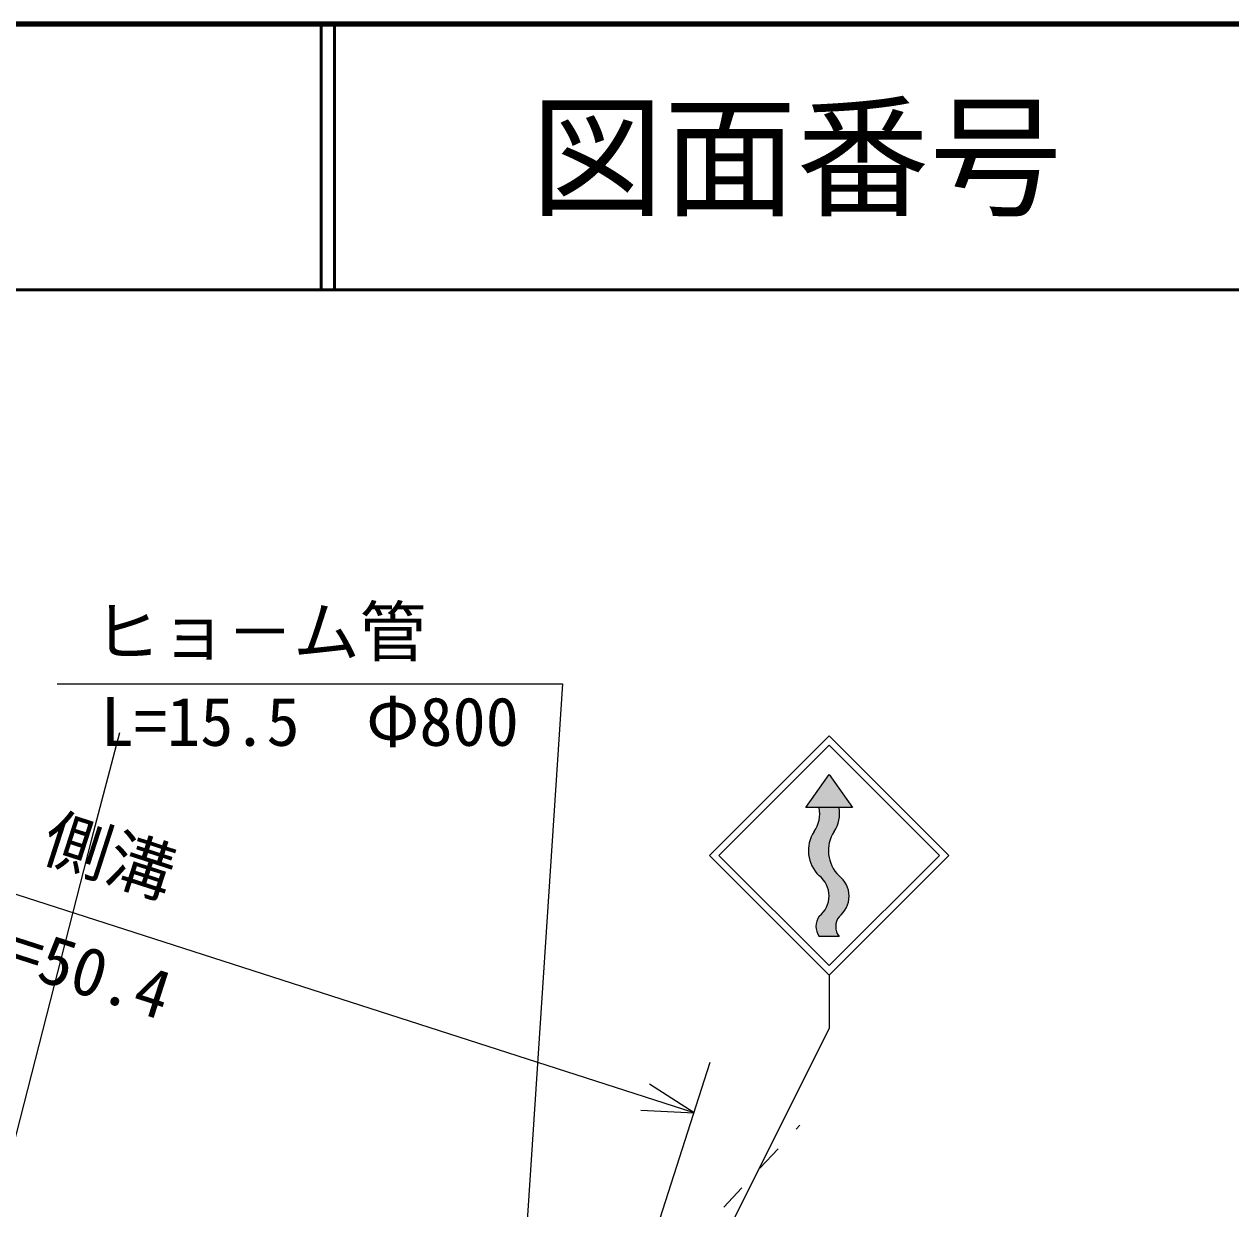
# Model space of a CAD drawing. Units: millimetres, scale not verified. Extents: x 40000 to 680000, y 20000 to 380000.
# Drawn here: x 497570 to 542961, y 335410 to 380000 of the extents above; entities that cross this region are included whole.
import ezdxf
from ezdxf.enums import TextEntityAlignment as Align

# ---------------------------------------------------------------- set-up
doc = ezdxf.new("R2010")
doc.units = ezdxf.units.MM
doc.header["$LTSCALE"] = 1000
for name, color, linetype, lineweight in [('M-BGD', 7, 'Continuous', 25), ('M-STR-HTXT', 7, 'Continuous', 13), ('M-STR-STRC', 7, 'Continuous', 25), ('M-TTL', 2, 'Continuous', 140), ('M-TTL-LINE', 7, 'Continuous', 50)]:
    doc.layers.add(name, color=color, linetype=linetype, lineweight=lineweight)
doc.layers.add('M-TTL-TXT', color=7, linetype='Continuous')
doc.styles.add('@ＭＳ ゴシック', font='')
doc.styles.add('ＭＳ ゴシック', font='')
doc.styles.get('@ＭＳ ゴシック').set_extended_font_data('@MS Gothic')
doc.styles.get('ＭＳ ゴシック').set_extended_font_data('MS Gothic')

msp = doc.modelspace()

# ---------------------------------------------------------------- hatches: boundary and pattern name
at = {"layer": 'M-STR-STRC'}
msp.add_hatch(color=256, dxfattribs=at).paths.add_polyline_path([(527848, 351761), (528723, 350511), (528223, 350511), (527473, 350511), (526973, 350511)])
msp.add_hatch(color=256, dxfattribs=at).paths.add_polyline_path([(527848, 351761), (528723, 350511), (528223, 350511), (527473, 350511), (526973, 350511)])
at = {"layer": 'M-TTL-TXT'}
for color in [4, 256]:
    msp.add_hatch(color=color, dxfattribs=at).paths.add_polyline_path([(527473, 347949), (527463, 347960), (527446, 347976), (527431, 347992), (527415, 348009), (527400, 348026), (527385, 348043), (527370, 348060), (527356, 348078), (527342, 348096), (527328, 348114), (527314, 348132), (527301, 348151), (527289, 348170), (527276, 348189), (527264, 348208), (527252, 348228), (527241, 348248), (527230, 348267), (527219, 348288), (527209, 348308), (527199, 348328), (527189, 348349), (527180, 348370), (527171, 348391), (527162, 348412), (527154, 348433), (527146, 348454), (527139, 348476), (527131, 348498), (527125, 348519), (527118, 348541), (527112, 348563), (527107, 348585), (527102, 348608), (527097, 348630), (527093, 348652), (527089, 348675), (527085, 348697), (527082, 348720), (527079, 348742), (527077, 348765), (527074, 348788), (527073, 348810), (527072, 348833), (527071, 348856), (527070, 348879), (527070, 348902), (527071, 348924), (527071, 348947), (527073, 348970), (527074, 348993), (527076, 349015), (527078, 349038), (527081, 349061), (527084, 349083), (527088, 349106), (527092, 349128), (527096, 349151), (527101, 349173), (527106, 349195), (527111, 349217), (527117, 349239), (527123, 349261), (527130, 349283), (527137, 349305), (527144, 349326), (527152, 349348), (527160, 349369), (527169, 349390), (527178, 349411), (527187, 349432), (527196, 349452), (527206, 349473), (527217, 349493), (527227, 349513), (527238, 349533), (527250, 349553), (527261, 349573), (527273, 349592), (527286, 349611), (527297, 349629), (527309, 349646), (527320, 349664), (527330, 349682), (527341, 349700), (527351, 349718), (527361, 349736), (527370, 349755), (527379, 349774), (527388, 349793), (527396, 349812), (527404, 349831), (527412, 349850), (527420, 349870), (527427, 349889), (527433, 349909), (527440, 349929), (527446, 349949), (527452, 349969), (527457, 349989), (527462, 350009), (527467, 350029), (527471, 350050), (527475, 350070), (527479, 350091), (527482, 350111), (527485, 350132), (527487, 350153), (527489, 350173), (527491, 350194), (527492, 350215), (527494, 350236), (527494, 350257), (527495, 350277), (527495, 350298), (527494, 350319), (527493, 350340), (527492, 350361), (527491, 350381), (527489, 350402), (527487, 350423), (527484, 350444), (527481, 350464), (527478, 350485), (527474, 350505), (527473, 350511), (526973, 350511), (527848, 351761), (528723, 350511), (528223, 350511), (528224, 350506), (528228, 350485), (528231, 350464), (528234, 350444), (528237, 350423), (528239, 350402), (528241, 350382), (528242, 350361), (528243, 350340), (528244, 350319), (528245, 350298), (528245, 350278), (528244, 350257), (528244, 350236), (528242, 350215), (528241, 350194), (528239, 350173), (528237, 350153), (528235, 350132), (528232, 350111), (528229, 350091), (528225, 350070), (528221, 350050), (528217, 350029), (528212, 350009), (528207, 349989), (528202, 349969), (528196, 349949), (528190, 349929), (528184, 349909), (528177, 349889), (528170, 349870), (528162, 349850), (528154, 349831), (528146, 349812), (528138, 349793), (528129, 349774), (528120, 349755), (528111, 349736), (528101, 349718), (528091, 349700), (528080, 349682), (528070, 349664), (528059, 349646), (528047, 349629), (528036, 349611), (528023, 349592), (528011, 349573), (528000, 349553), (527988, 349533), (527977, 349513), (527967, 349493), (527956, 349473), (527946, 349453), (527937, 349432), (527928, 349411), (527919, 349390), (527910, 349369), (527902, 349348), (527894, 349326), (527887, 349305), (527880, 349283), (527873, 349261), (527867, 349239), (527861, 349217), (527856, 349195), (527851, 349173), (527846, 349151), (527842, 349128), (527838, 349106), (527834, 349083), (527831, 349061), (527828, 349038), (527826, 349015), (527824, 348993), (527823, 348970), (527821, 348947), (527821, 348925), (527820, 348902), (527820, 348879), (527821, 348856), (527822, 348833), (527823, 348811), (527824, 348788), (527826, 348765), (527829, 348743), (527832, 348720), (527835, 348697), (527839, 348675), (527843, 348653), (527847, 348630), (527852, 348608), (527857, 348586), (527862, 348564), (527868, 348542), (527875, 348520), (527881, 348498), (527888, 348476), (527896, 348455), (527904, 348433), (527912, 348412), (527921, 348391), (527929, 348370), (527939, 348349), (527948, 348329), (527958, 348308), (527969, 348288), (527980, 348268), (527991, 348248), (528002, 348228), (528014, 348209), (528026, 348189), (528038, 348170), (528051, 348151), (528064, 348133), (528078, 348114), (528091, 348096), (528106, 348078), (528120, 348061), (528135, 348043), (528150, 348026), (528165, 348009), (528180, 347993), (528196, 347976), (528212, 347960), (528222, 347950), (528232, 347943), (528245, 347932), (528258, 347921), (528271, 347909), (528284, 347898), (528296, 347886), (528309, 347874), (528321, 347862), (528332, 347850), (528344, 347837), (528355, 347824), (528367, 347811), (528378, 347798), (528388, 347785), (528399, 347771), (528409, 347757), (528419, 347744), (528429, 347729), (528438, 347715), (528447, 347701), (528456, 347686), (528465, 347672), (528474, 347657), (528482, 347642), (528490, 347626), (528498, 347611), (528505, 347596), (528512, 347580), (528519, 347564), (528526, 347549), (528532, 347533), (528538, 347517), (528544, 347501), (528549, 347484), (528554, 347468), (528559, 347452), (528564, 347435), (528568, 347419), (528572, 347402), (528576, 347385), (528580, 347368), (528583, 347352), (528586, 347335), (528588, 347318), (528591, 347301), (528593, 347284), (528594, 347267), (528596, 347250), (528597, 347233), (528598, 347216), (528598, 347198), (528598, 347181), (528598, 347164), (528598, 347147), (528597, 347130), (528596, 347113), (528595, 347096), (528593, 347079), (528591, 347062), (528589, 347045), (528587, 347028), (528584, 347011), (528581, 346994), (528577, 346977), (528574, 346960), (528570, 346944), (528566, 346927), (528561, 346911), (528556, 346894), (528551, 346878), (528546, 346862), (528540, 346845), (528534, 346829), (528528, 346813), (528521, 346798), (528515, 346782), (528508, 346766), (528500, 346751), (528493, 346735), (528485, 346720), (528477, 346705), (528468, 346690), (528460, 346675), (528451, 346661), (528442, 346646), (528432, 346632), (528423, 346618), (528413, 346604), (528403, 346590), (528392, 346576), (528382, 346563), (528371, 346550), (528360, 346537), (528348, 346524), (528337, 346511), (528325, 346499), (528313, 346486), (528301, 346474), (528288, 346463), (528276, 346451), (528263, 346440), (528250, 346428), (528237, 346417), (528224, 346407), (528217, 346398), (528211, 346389), (528205, 346380), (528199, 346371), (528193, 346362), (528187, 346353), (528182, 346344), (528177, 346335), (528171, 346325), (528166, 346315), (528162, 346306), (528157, 346296), (528152, 346286), (528148, 346276), (528144, 346266), (528140, 346256), (528136, 346246), (528133, 346236), (528129, 346226), (528126, 346216), (528123, 346205), (528120, 346195), (528117, 346185), (528115, 346174), (528112, 346163), (528110, 346153), (528108, 346142), (528106, 346132), (528105, 346121), (528103, 346110), (528102, 346100), (528101, 346089), (528100, 346078), (528100, 346067), (528099, 346057), (528099, 346046), (528099, 346035), (528099, 346024), (528099, 346013), (528100, 346003), (528100, 345992), (528101, 345981), (528102, 345970), (528103, 345960), (528105, 345949), (528106, 345938), (528108, 345928), (528110, 345917), (528112, 345907), (528115, 345896), (528117, 345886), (528120, 345875), (528123, 345865), (528126, 345854), (528129, 345844), (528132, 345834), (528136, 345824), (528140, 345814), (528144, 345804), (528148, 345794), (528152, 345784), (528156, 345774), (528161, 345764), (528166, 345754), (528171, 345745), (528176, 345735), (528181, 345726), (528187, 345717), (528192, 345708), (528198, 345698), (528204, 345689), (528210, 345681), (528217, 345672), (528223, 345663), (528223, 345663), (527473, 345663), (527467, 345671), (527461, 345680), (527455, 345690), (527449, 345699), (527443, 345709), (527437, 345719), (527431, 345729), (527426, 345739), (527421, 345749), (527416, 345759), (527411, 345769), (527406, 345779), (527401, 345790), (527397, 345800), (527393, 345811), (527389, 345821), (527385, 345832), (527382, 345843), (527378, 345853), (527375, 345864), (527372, 345875), (527369, 345886), (527366, 345897), (527364, 345908), (527362, 345919), (527360, 345931), (527358, 345942), (527356, 345953), (527354, 345964), (527353, 345975), (527352, 345987), (527351, 345998), (527350, 346009), (527350, 346021), (527350, 346032), (527350, 346043), (527350, 346055), (527350, 346066), (527350, 346077), (527351, 346089), (527352, 346100), (527353, 346111), (527354, 346122), (527356, 346134), (527357, 346145), (527359, 346156), (527361, 346167), (527364, 346178), (527366, 346189), (527369, 346200), (527372, 346211), (527375, 346222), (527378, 346233), (527381, 346244), (527385, 346255), (527389, 346265), (527392, 346276), (527397, 346286), (527401, 346297), (527405, 346307), (527410, 346318), (527415, 346328), (527420, 346338), (527425, 346348), (527431, 346358), (527436, 346368), (527442, 346378), (527448, 346387), (527454, 346397), (527460, 346406), (527467, 346416), (527473, 346425), (527486, 346435), (527499, 346446), (527512, 346457), (527525, 346468), (527537, 346479), (527550, 346490), (527562, 346502), (527574, 346514), (527585, 346526), (527597, 346538), (527608, 346551), (527619, 346564), (527630, 346577), (527640, 346590), (527650, 346603), (527661, 346616), (527670, 346630), (527680, 346644), (527689, 346658), (527699, 346672), (527707, 346686), (527716, 346700), (527724, 346715), (527732, 346730), (527740, 346744), (527748, 346759), (527755, 346775), (527762, 346790), (527769, 346805), (527776, 346821), (527782, 346836), (527788, 346852), (527794, 346868), (527799, 346884), (527804, 346899), (527809, 346916), (527814, 346932), (527818, 346948), (527822, 346964), (527826, 346981), (527829, 346997), (527832, 347014), (527835, 347030), (527838, 347047), (527840, 347063), (527842, 347080), (527844, 347097), (527845, 347113), (527847, 347130), (527847, 347147), (527848, 347164), (527848, 347180), (527848, 347197), (527848, 347214), (527847, 347231), (527846, 347248), (527845, 347264), (527844, 347281), (527842, 347298), (527840, 347314), (527837, 347331), (527835, 347348), (527832, 347364), (527829, 347381), (527825, 347397), (527821, 347413), (527817, 347430), (527813, 347446), (527808, 347462), (527803, 347478), (527798, 347494), (527793, 347510), (527787, 347526), (527781, 347541), (527774, 347557), (527768, 347572), (527761, 347588), (527754, 347603), (527746, 347618), (527739, 347633), (527731, 347648), (527723, 347662), (527714, 347677), (527706, 347691), (527697, 347706), (527688, 347720), (527678, 347734), (527668, 347747), (527659, 347761), (527648, 347774), (527638, 347787), (527628, 347800), (527617, 347813), (527606, 347826), (527594, 347838), (527583, 347851), (527571, 347863), (527559, 347875), (527547, 347886), (527535, 347898), (527522, 347909), (527510, 347920), (527497, 347931), (527484, 347941)])

# ---------------------------------------------------------------- linework, layer by layer
at = {"layer": 'M-BGD'}
for p, q in [((501157, 353324), (500106, 349325)), ((500106, 349325), (495629, 331847)), ((526608, 338409), (526746, 338558)), ((525248, 336942), (525928, 337675)), ((523889, 335475), (524569, 336208))]:
    msp.add_line(p, q, dxfattribs=at)
at = {"layer": 'M-STR-HTXT'}
for p, q in [((522767, 339024), (472715, 355157)), ((498815, 355170), (517815, 355170)), ((517815, 355170), (515410, 318553)), ((516683, 320145), (523381, 340927)), ((522767, 339024), (521088, 340109)), ((520770, 339124), (522767, 339024))]:
    msp.add_line(p, q, dxfattribs=at)
at = {"layer": 'M-STR-STRC'}
for p, q in [((523348, 348712), (527848, 353212)), ((532348, 348712), (527848, 353212)), ((523702, 348712), (527848, 352858)), ((531995, 348712), (527848, 352858)), ((526973, 350511), (527848, 351761)), ((527848, 351761), (528723, 350511)), ((528723, 350511), (526973, 350511)), ((523349, 348712), (527848, 344212)), ((523702, 348712), (527848, 344565)), ((527848, 344212), (532348, 348712)), ((527848, 344565), (531995, 348712)), ((528223, 345663), (527473, 345663)), ((527849, 344212), (527849, 342212)), ((527849, 342212), (515874, 318223))]:
    msp.add_line(p, q, dxfattribs=at)
for centre, radius, start, end in [((526301, 350286), 1194, 325.5943, 10.8565), ((527050, 350286), 1194, 325.6011, 10.8546), ((528376, 348893), 1306, 146.6141, 226.2611), ((529126, 348893), 1305, 146.6066, 226.2218), ((526886, 347187), 962, 307.5991, 52.4009), ((527617, 347178), 981, 308.182, 51.8987), ((527999, 346044), 649, 144.051, 215.9458), ((528717, 346035), 618, 142.9517, 216.9996)]:
    msp.add_arc(centre, radius, start, end, dxfattribs=at)
at = {"layer": 'M-TTL'}
msp.add_line((680000, 380000), (40000, 380000), dxfattribs=at)
at = {"layer": 'M-TTL-LINE'}
for p, q in [((508747, 380000), (508747, 370000)), ((509247, 380000), (509247, 370000)), ((40000, 370000), (680000, 370000))]:
    msp.add_line(p, q, dxfattribs=at)

# ---------------------------------------------------------------- texts
at = {"layer": 'M-STR-HTXT', "style": 'ＭＳ ゴシック'}
msp.add_text('ヒョ－ム管', height=1833, dxfattribs=at).set_placement((500190, 355670), align=Align.BOTTOM_LEFT)
msp.add_text('L=15.5\u3000Φ800', height=1833, dxfattribs=at).set_placement((508315, 354670), align=Align.TOP_CENTER)
msp.add_text('側溝', height=1833, rotation=342.135, dxfattribs=at).set_placement((500333, 347305), align=Align.BOTTOM_CENTER)
at = {"layer": 'M-STR-HTXT', "style": '@ＭＳ ゴシック'}
msp.add_text('L=50.4', height=1833, rotation=342.135, dxfattribs=at).set_placement((499719, 345402), align=Align.TOP_CENTER)
at = {"layer": 'M-TTL-TXT', "style": 'ＭＳ ゴシック'}
msp.add_text('図面番号', height=3666, dxfattribs=at).set_placement((526622, 375000), align=Align.MIDDLE_CENTER)

doc.saveas('drawing.dxf')
